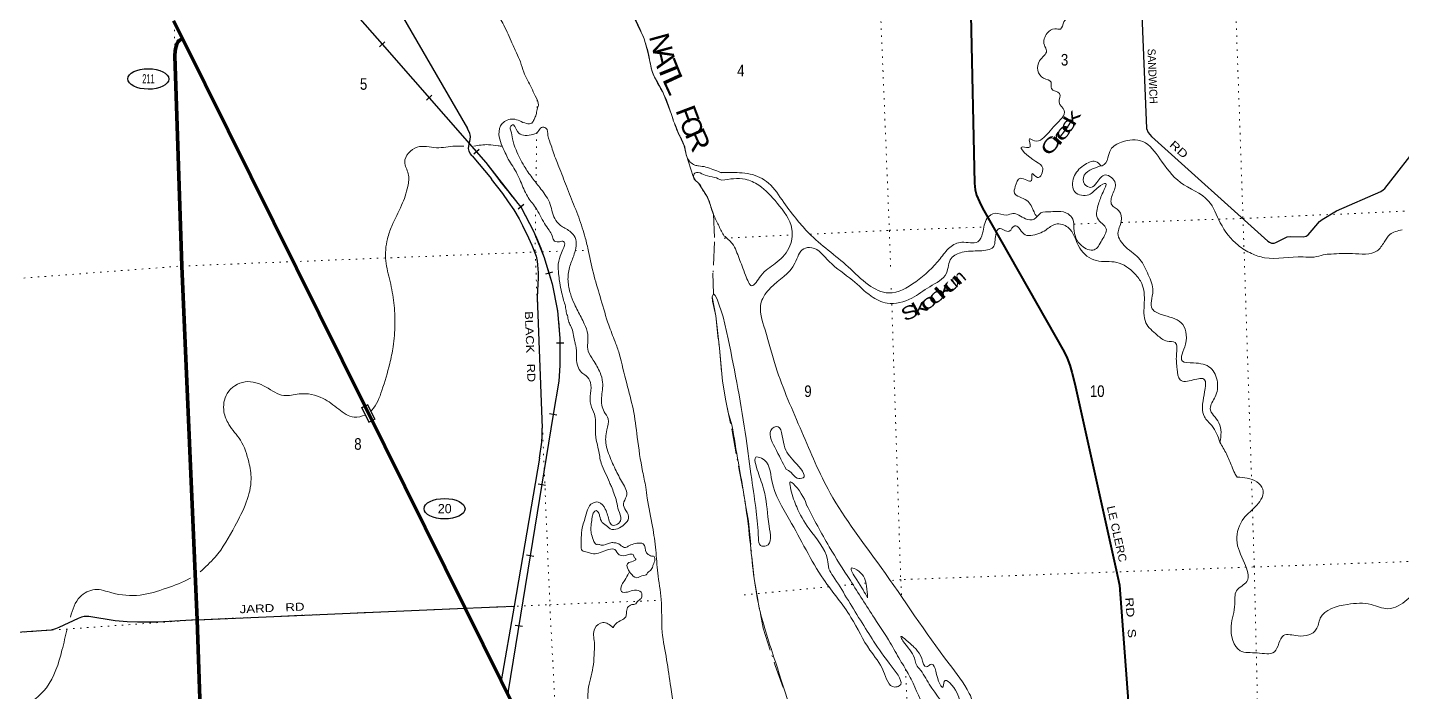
# Model space of a CAD drawing. Header units: feet. Extents: x 733631 to 986127, y 195788 to 388968.
# Drawn here: x 909531 to 930254, y 304603 to 314616 of the extents above; entities that cross this region are included whole.
import ezdxf
from ezdxf.enums import TextEntityAlignment as Align

# ---------------------------------------------------------------- set-up
doc = ezdxf.new("R2010")
doc.units = ezdxf.units.FT
doc.header["$LTSCALE"] = 70
doc.linetypes.add('DOT_DASHED', pattern=[7.7, 5, -1.2, 0.3, -1.2])
doc.linetypes.add('DOTTED', pattern=[1.5, 0.3, -1.2])
for name, color, linetype, lineweight in [('17', 7, 'Continuous', 25), ('23', 7, 'Continuous', 70), ('26', 7, 'Continuous', 40), ('29', 7, 'Continuous', 25), ('34', 7, 'Continuous', 25), ('39', 7, 'Continuous', 13), ('44', 7, 'DOT_DASHED', 13), ('59', 7, 'Continuous', 13), ('7', 7, 'DOTTED', 13)]:
    doc.layers.add(name, color=color, linetype=linetype, lineweight=lineweight)
for name, color, linetype in [('27', 7, 'Continuous'), ('30', 7, 'Continuous'), ('41', 7, 'Continuous')]:
    doc.layers.add(name, color=color, linetype=linetype)

msp = doc.modelspace()

# ---------------------------------------------------------------- linework, layer by layer
at = {"layer": '17'}
for centre in [(911352.91, 313840.32), (915820.79, 307359.27)]:
    msp.add_ellipse(centre, major_axis=(309.24, -1), ratio=0.500121, dxfattribs=at)
at = {"layer": '23'}
msp.add_line((911868.26, 314448.94), (911734.87, 314717.65), dxfattribs=at)
for points in [[(912091.52, 305684.49), (911860.99, 311019.37), (911752.87, 314189.96), (911756.65, 314262.62), (911767.15, 314316.63), (911789.63, 314379.63), (911800.12, 314399.13), (911815.11, 314415.64), (911868.26, 314448.94)], [(916131.71, 305860.34), (914618.16, 308909.35), (911868.26, 314448.94)], [(912557.6, 294135.54), (912272.06, 300330.1), (912091.52, 305684.49)], [(920592.47, 298030), (918990.85, 300176.86), (918920.79, 300281.08), (918769.57, 300546.43), (917311.33, 303484.02), (916675.53, 304764.82), (916131.71, 305860.34)]]:
    msp.add_lwpolyline(points, dxfattribs=at)
at = {"layer": '26'}
msp.add_lwpolyline([(923759.62, 314802.22), (923812.06, 312271.18), (923825.41, 312169.76), (923846.64, 312086.93), (923889.09, 311989.24), (923935.01, 311892.3), (925164.63, 309725.02), (925210.39, 309628.57), (925249.87, 309522.44), (925282.56, 309418.31), (925326.26, 309242.67), (925953.19, 306439.01), (926003.28, 306208.65), (926472.3, 299882.36)], dxfattribs=at)
at = {"layer": '29'}
for p, q in [((914443.73, 316063.33), (916166.79, 313091.14)), ((917216.81, 310550.57), (917292.8, 308575.13)), ((912091.52, 305684.49), (911494.6, 305648.43)), ((909887, 305528.5), (907190.51, 305338.18))]:
    msp.add_line(p, q, dxfattribs=at)
for points in [[(926262.84, 316645.34), (926407.66, 313093.94), (926434.16, 313030.81), (926486.03, 312972.19), (928240.48, 311392.25), (928261.04, 311377.56), (928293.22, 311366.07), (928332.28, 311363.77), (928360.62, 311373.11), (928532.2, 311458.04), (928572.61, 311466.76), (928771.16, 311456.98), (928814.85, 311467.24), (928847.03, 311487.93), (928905.84, 311561.5), (929019.37, 311690.28), (929058.2, 311721.21), (929272.65, 311849.26), (929943.15, 312143.26), (929975.33, 312166.26), (930000.86, 312190.58), (930184.37, 312420.19), (930381.16, 312668.51)], [(916236.26, 312680.9), (916209.56, 312713.61), (916191.84, 312750.17), (916184.09, 312790.06), (916185.2, 312827.73), (916207.34, 312925.24), (916210.67, 312974), (916208.46, 312996.16), (916202.91, 313018.32), (916166.79, 313091.14)], [(916236.26, 312680.9), (916528.27, 312333.13), (916526.35, 312329.04)], [(916526.35, 312329.04), (916693.52, 312110.83), (916782.12, 311988.95), (916864.07, 311867.07), (916946.02, 311729.67), (916999.18, 311629.95), (917087.77, 311446.01), (917138.55, 311333.25)], [(917138.55, 311333.25), (917200.73, 311169.01), (917218.45, 311091.45), (917225.1, 311036.04), (917233.96, 310914.16), (917233.96, 310838.81), (917216.81, 310550.57)], [(917255.55, 308123.92), (917287.12, 308363.46), (917293.76, 308456.54), (917292.8, 308575.13)], [(917255.55, 308123.92), (916871.94, 305889.88), (916675.53, 304764.82)], [(912091.52, 305684.49), (916131.71, 305860.34), (916873.67, 305890.77)], [(911494.6, 305648.43), (911191.74, 305646.57), (911034.48, 305655.43), (910855.08, 305670.94), (910456.4, 305732.99), (910423.17, 305735.21), (910385.52, 305732.99), (910347.87, 305724.13), (910296.93, 305706.4), (910004.56, 305566.79), (909953.62, 305546.84), (909887, 305528.5)]]:
    msp.add_lwpolyline(points, dxfattribs=at)
at = {"layer": '34'}
for p, q in [((914921.49, 314399.74), (914838.32, 314326.82)), ((915630.31, 313595.24), (915547.14, 313522.32)), ((916344.15, 312777.09), (916260.98, 312704.17)), ((917015.43, 311944.63), (916930.2, 311874.13)), ((917447.9, 310928.37), (917341.87, 310896.9)), ((917619.12, 309857.34), (917508.51, 309857.45)), ((917515.14, 308770.35), (917405.98, 308788.18)), ((917344.81, 307711.75), (917235.64, 307729.59)), ((917167.13, 306640.59), (917057.97, 306658.43)), ((916996.79, 305582), (916887.63, 305599.83))]:
    msp.add_line(p, q, dxfattribs=at)
at = {"layer": '34', "lineweight": 13}
for points in [[(911262.65, 318491.78), (916442.85, 312583.36), (916440.83, 312583.31)], [(917544.47, 309281.57), (916779.97, 304603.04), (916779.38, 304625.24)]]:
    msp.add_lwpolyline(points, dxfattribs=at)
at = {"layer": '34'}
msp.add_lwpolyline([(913458.5, 315985.57), (914881.16, 314362.91), (916303.82, 312740.26), (916440.47, 312584.4), (916440.83, 312583.31), (916442.32, 312582.25), (916927.81, 311960.8), (916978.05, 311900.07), (917169.9, 311532.89), (917325.51, 311148.87), (917395.88, 310911.79), (917443.4, 310751.65), (917522.47, 310344.91), (917561.98, 309932.46), (917561.58, 309518.1), (917543.38, 309281.7), (917461.08, 308778.07), (917113.06, 306648.31), (916780.76, 304614.7), (916778.87, 304603.07), (916775.42, 304561.91)], dxfattribs=at)
at = {"layer": '34', "lineweight": 13}
for centre, radius, start, end in [((928952.37, 321855.44), 15571.11, 216.54592, 219.74036), ((913271.13, 309729.5), 4296.76, 354.01613, 30.35169)]:
    msp.add_arc(centre, radius, start, end, dxfattribs=at)
at = {"layer": '39'}
for points in [[(919875.46, 310600.69), (919857.77, 310554.84), (919864.82, 310488.27), (919911.53, 310266.96), (919966.14, 309778.51), (920013.01, 309281.7), (920061.54, 308988.8), (920099.16, 308812.57), (920156.1, 308622.3)], [(920099.61, 309922.33), (920023.19, 310254.89), (919935.39, 310520.12), (919902.12, 310575.01), (919875.46, 310600.69)]]:
    msp.add_lwpolyline(points, dxfattribs=at)
for points in [[(927775.02, 307836.79), (928069.96, 307763.36), (928164.49, 307652.56), (928073.18, 307414.19), (927874.72, 307215.39), (927769.57, 306889.57), (927886.11, 306539.5), (927922.15, 306262.5), (927765.29, 306122.11), (927740.9, 305921.11), (927684.59, 305589.44), (927820.4, 305218.03), (928076.91, 305185.26), (928336.98, 305203.12), (928476.52, 305447.71), (928693.28, 305441.4), (928969.51, 305540.77), (929030.01, 305707.06), (929438.28, 305917.41), (929796.52, 305913.49), (930050.41, 305852.33), (930337.05, 305986.49), (930516.34, 306204.62), (930652.82, 306348.11), (930892.7, 306365.06), (931231.3, 306471.3), (931364.51, 306477.34), (931414.02, 306661.31), (931553.8, 307023.02), (931815.19, 307420.54), (932003.75, 307574.48), (932501.44, 307532.46), (932997.38, 307363.16), (933271.66, 307339.27), (933695.56, 307520.05), (934481.34, 308355.29), (934935.33, 308906.93), (935214.14, 309482.93), (935495.01, 310505.24), (935631.05, 311185.8), (935435.76, 312061.31), (935411.92, 312296.46), (935664.66, 312461.39), (936057.29, 312701.32), (936274.4, 312810.11), (936505.25, 313008.37), (936867.58, 313166.16), (937160.86, 313532.82), (937252.99, 314160.91), (937255.14, 314889.91), (937284.29, 315482.83), (937280.74, 316367.04), (937361.64, 317220.77), (937726.73, 317810.77), (938314.32, 318320.02), (939054.67, 318767.55), (939788.31, 319065.36), (940040.37, 319325.16), (940080.64, 319654.08), (939651.87, 320018.25), (939141.02, 320568.48), (938834.99, 321352.14), (938638.15, 321811.64), (938520.82, 322543.29), (938444.12, 323149.58), (938263.26, 323409.91), (937913.15, 323616.12)], [(913560.44, 318140.72), (913647.57, 318054.15), (913774.02, 317932.27), (913955.23, 317801.74), (914222.93, 317608.86), (914452.92, 317390.75), (914686.25, 317198.98), (914710.53, 317197.6), (914758.08, 317156.44), (914831.19, 317065.46), (914943.18, 316955.32), (915129.07, 316800.67), (915222.85, 316692.06), (915343.72, 316551.84), (915464.49, 316415.67), (915535.04, 316344.82), (915706.55, 316123.13), (915791.99, 316024.4), (915936.51, 315830.27), (916057.87, 315671.89), (916164.13, 315549.47), (916269.44, 315386.62), (916363.76, 315257.82), (916562.28, 314931.81), (916585.93, 314877.9), (916698.15, 314682.91), (916824.58, 314409.52), (916908.07, 314231.96), (916966.16, 314098.16), (917014.74, 313941.88), (917074.48, 313822.27), (917189.79, 313586.96), (917235.93, 313446.79), (917212.05, 313357.27), (917206.96, 313320.77), (917182.54, 313251.44), (917171.02, 313228.92), (917138.1, 313175.52), (917057.48, 313169.34), (916857.8, 313234.74), (916691.88, 313169.73), (916641.77, 313002.76), (916737.98, 312726.55), (916782.99, 312628.76), (916850.42, 312523.49), (916967.55, 312296.31), (917070.43, 312072.8), (917192.11, 311902.31), (917329.79, 311661.54), (917397.17, 311558.29), (917443.77, 311476.7), (917467.79, 311408.66), (917541.21, 311382.33), (917603.56, 311392.06), (917624.07, 311380.49), (917606.83, 311268.93), (917565.05, 311168.84), (917532.96, 311008.4), (917546.69, 310871.4), (917557.61, 310764.63), (917587.55, 310626.04), (917617.11, 310501.58), (917643.74, 310411.39), (917658.1, 310326.93), (917678.25, 310252.72), (917696.49, 310174.42), (917730.71, 310102.61), (917782.71, 309893.91), (917796.48, 309831.65), (917807.92, 309781.45), (917812.04, 309626.02), (917888.37, 309413.92), (917956.37, 309363.21), (918021.67, 309261.92), (918024, 309098.36), (918026.48, 308928.74), (918080.8, 308784.74), (918098.54, 308573.11), (918109.31, 308395.63), (918143.55, 308247.05), (918183.22, 308046.1), (918245.72, 307898.28), (918308.01, 307758.53), (918338.04, 307692.67), (918374.98, 307594.66), (918416.81, 307464.47), (918444.46, 307335.92), (918480.4, 307199.52), (918431.82, 307127.52), (918351.4, 307113.27), (918303.37, 307172.59)], [(916700.87, 317547.41), (917001.4, 317335.21), (917205.62, 317174.99), (917322.49, 317109.41), (917545.41, 316929.48), (917674.08, 316799.58), (917796.55, 316675.57), (917814.5, 316455.86), (918048.15, 316023.72), (918191.3, 315805.31), (918232.17, 315711.46), (918368.53, 315444.39), (918553.05, 315037.2), (918798.99, 314522.56), (918900.47, 314200.03), (918957.9, 313938.95), (919123.96, 313618.13), (919254.29, 313274.15), (919356.39, 313004.15), (919444.23, 312814.58), (919478.69, 312657.93), (919596.9, 312541.89), (919653.79, 312529.26), (919761.3, 312511.91), (919869.35, 312474.38), (919983.61, 312430.96), (919997.77, 312424.98)], [(924545.96, 316519.83), (924569.38, 316440.08), (924624.97, 316380.01), (924678.87, 316434.95), (924729.38, 316273.7), (924667.89, 316167.93), (924796.34, 316107.13), (924721.21, 315950.27), (924849.85, 315885.44), (924926.7, 315723.36), (925075.01, 315629.14), (925240.29, 315559.92), (925230.96, 315422.19), (925351.54, 315397.38), (925466.87, 315356.18), (925568.69, 315342.63), (925638.17, 315166.08), (925526.95, 315124.69), (925502.87, 314958.03), (925352.67, 314805.83), (925163.72, 314700.33), (925110.4, 314592.92), (925027.35, 314595.21), (924909.26, 314529.27), (924867.63, 314349.7), (924902.21, 314264.45), (924794.39, 314114.17), (924853.95, 313852.37), (924968.26, 313790.93), (924973.08, 313694.23), (925098.19, 313619.15), (925090.37, 313491.59), (925167.53, 313363.85), (925034.76, 313145.82), (924832.87, 312934.74), (924719.02, 312905.34), (924642.64, 312936.2), (924652.6, 312817.52), (924537.45, 312814.31), (924738.5, 312595.28), (924842.62, 312495.01), (924762.55, 312356.1), (924682.84, 312413.05), (924671.81, 312309.58), (924508.34, 312342.54), (924427.57, 312217.72), (924416.23, 312120.29), (924601.78, 312009.59), (924711.52, 311836.89), (924752.63, 311759.64)], [(918990.71, 306610.58), (918983.51, 306640.83), (918931.67, 306646.59), (918927.35, 306649.47), (918865.4, 306696.65), (918819.42, 306830.77), (918768.69, 306839.52), (918674.04, 306828.93), (918592.2, 306792.42), (918538.13, 306774.82), (918521.88, 306778.43), (918451.86, 306829.09), (918388.81, 306845.59), (918328.2, 306846.01), (918181.71, 306809.79), (918134.92, 306822.69), (918114.79, 306820.14), (918075.15, 306867.57), (918040.12, 306969.66), (918025.81, 307052.1), (918039.17, 307157.5), (918052.69, 307256.84), (918071.7, 307301.78), (918107.28, 307331.01), (918138.2, 307307.59), (918159.88, 307251.6), (918200.91, 307151.69), (918281.35, 307089.19), (918318.54, 307057.85), (918431.67, 307056.82), (918532.9, 307124.15), (918597.15, 307214.74), (918557.6, 307334.89), (918518.59, 307434.86), (918564.08, 307547.17), (918506.24, 307747.63), (918395.66, 307956.8), (918296.49, 308192.53), (918258.74, 308320.81), (918268.89, 308547.33), (918290.68, 308715.57), (918229.3, 308821), (918189.42, 309030.03), (918205.29, 309268.82), (918167.18, 309411.23), (918063.18, 309600.37), (917988.89, 309735.76), (917982.19, 309988.09), (917929.46, 310148.29), (917831.36, 310343.65), (917780.14, 310447.33), (917719.44, 310603.28), (917684.02, 310796.27), (917704.95, 310996.81), (917768.97, 311172.23), (917800.17, 311290.22), (917800.72, 311421.54), (917741.64, 311516.93), (917599.74, 311612.15), (917498.27, 311706.41), (917415.08, 311948.63), (917275.65, 312179.25), (917141.81, 312351.44), (917022.04, 312526.03), (916900.4, 312771.26), (916845.44, 312939.48), (916820.02, 313060.01), (916810.61, 313110.26), (916822.29, 313126.73), (916843.9, 313149.53), (916921.37, 313046.54), (917009.66, 312992.33), (917126.67, 312997.45), (917228.49, 313042.58), (917283.29, 313108.68), (917350.22, 313098.33), (917381.42, 312988.06), (917429.9, 312835.82), (917463.07, 312727.62), (917547.47, 312515.74), (917658.29, 312221.74), (917783.66, 311911.96), (917899.16, 311593.84), (917943.49, 311445.53), (917993.42, 311238.79), (918078.02, 310867.33), (918180.3, 310514.52), (918297.56, 310129.79), (918393.13, 309877.8), (918456.38, 309701.71)], [(930262.82, 311565.53), (930077.13, 311492.93), (929993.74, 311380.12), (929885.01, 311247.97), (929512.82, 311206.85), (929195.55, 311200.52), (929074.85, 311186.96), (928938.91, 311154.54), (928768.87, 311156.92), (928186.89, 311144.63), (927991.54, 311208.45), (927789.15, 311332.52), (927521.43, 311671.69), (927343.32, 311998.78), (926920.68, 312280.44), (926609.57, 312637.83), (926354.04, 312894.77), (926032.72, 312888.26), (925868.4, 312775.8), (925826.08, 312650.72), (925740.97, 312531.76), (925716.85, 312528.65)], [(916112.82, 312825.77), (915983.92, 312827.72), (915697.73, 312803.96), (915406.71, 312810.37), (915220.75, 312587.27), (915273.91, 312410.92), (915266.89, 312218.83), (915173.42, 311935.56), (915026.2, 311622.58), (914960.6, 311430.95), (914935.13, 311096.97), (914999.9, 310787.6), (915056.91, 310465.91), (915073.62, 310141.13), (915046.24, 309803.05), (914994.46, 309547.15), (914875.95, 309142.01), (914722.24, 308845.02), (914712.34, 308835.3)], [(916697.01, 312824.44), (916628.11, 312832.71), (916482.25, 312849.04), (916263.42, 312827.04)], [(919985.92, 312429.99), (920271.33, 312425.38), (920428.46, 312406.89), (920708.99, 312268.97), (920937.97, 311976.5), (921145.57, 311707.29), (921314.94, 311515.09), (921910.68, 311007.07), (922215.46, 310736.21), (922518.97, 310612.69), (922927.22, 310782.66), (923294.36, 311128.45), (923443.56, 311300.79), (923623.82, 311377.62), (923862.18, 311384.41), (923936.7, 311512.97), (924006.3, 311740.26), (924125.91, 311816.36), (924297.25, 311787.79), (924393.13, 311812.33), (924581.21, 311732.03), (924715.02, 311725.99), (924813.54, 311819.31), (924964.31, 311838.27), (925079.35, 311843.49), (925226.98, 311803.75), (925295.58, 311726.1), (925312.79, 311583.53), (925428.76, 311326.31), (925618.05, 311262.21), (925736.07, 311410.93), (925800.41, 311581.44), (925669.17, 311739.03), (925684.78, 311953.76), (925752.65, 312134.53), (925794.67, 312265.66), (925684.15, 312210.16), (925538.19, 312094.5), (925329.82, 312135.52), (925312.73, 312356.85), (925459.62, 312535.14), (925640.78, 312593.84), (925721.76, 312529.28)], [(925716.85, 312528.65), (925591.7, 312482.58), (925468.96, 312388.17), (925473.56, 312255.12), (925571.12, 312205.03), (925658.54, 312277.65), (925788.35, 312392.57), (925938.17, 312268.13), (925897.85, 312102.76), (925885.69, 311940.67), (925991.22, 311852.59), (926027.5, 311692.7), (925977.89, 311510.75), (926095.29, 311306.09), (926308.97, 311117.92), (926435.74, 310887.44), (926504.69, 310640.2), (926495.82, 310371.25), (926635.56, 310286.74), (926930.9, 310164.87), (926995.59, 309840.71), (926949.59, 309586.23), (927116.9, 309557.48), (927373.5, 309482.31), (927477.27, 309266.94), (927443.7, 309047.35), (927369.47, 308872.35), (927501.7, 308654.23), (927516.24, 308362.12)], [(920002.63, 312311.51), (919892.7, 312355.82), (919754.48, 312388.51), (919646.38, 312428.06), (919596.13, 312418.65), (919575.96, 312358.8)], [(919575.96, 312358.8), (919588.45, 312327.54), (919652.58, 312270.66), (919711.83, 312169.21), (919785.47, 312058.05), (919853.4, 311857.84), (919924.35, 311696.11), (919999.12, 311542.55), (920037.77, 311471.41)], [(920002.63, 312311.51), (920356.11, 312327.66), (920560.94, 312237.37), (920838.23, 311969.23), (921059.04, 311576.16), (921014.75, 311287.43), (920809.72, 311058.04), (920590.47, 310870.4), (920456.31, 310720.95), (920361.3, 310882.21), (920263.8, 311134.21), (920159.62, 311357.64), (920035.19, 311476.15)], [(927516.24, 308362.12), (927392.49, 308612.93), (927280.62, 308747.17), (927251.8, 308879.12), (927260.62, 308986.54), (927291.76, 309173.71), (927285.24, 309304.66), (927111.46, 309300.81), (926915.19, 309301.99), (926868.62, 309465.44), (926860.11, 309677.06), (926838.57, 309865.88), (926720.2, 309886.76), (926567.95, 309978.78), (926398.88, 310164.94), (926375.57, 310470.79), (926337.21, 310753.74), (926230.69, 310902.36), (925959.18, 311073.77), (925652.41, 311100.23), (925402.21, 311290.78), (925220.76, 311603.58), (925040.44, 311649.91), (924889.04, 311562.27), (924784.48, 311509.06), (924556.21, 311502.74), (924480.75, 311596.23), (924420.62, 311625.8), (924337.74, 311543.3), (924184.06, 311582.76), (924134.18, 311487.61), (924096.78, 311304.2), (923897.26, 311248.7), (923627.3, 311226.35), (923463.99, 311134.13), (923390.05, 310912.71), (923139.32, 310707.49), (922868.71, 310535.69), (922496.31, 310458.21), (922256.37, 310564.42), (921973.28, 310805.98), (921623.5, 311086.91), (921358.27, 311294.95), (921239.69, 311279.47), (921106.81, 311063.45), (920739.06, 310689.37), (920598.12, 310472.98), (920655.21, 310057.62), (920818.61, 309497.67), (921209.14, 308519.97), (921637.43, 307596.49), (922405.43, 306472.39), (923430.36, 305022.75), (923735.89, 304574.25), (923832.68, 304295.97), (923874.71, 304142.4), (923991.52, 303990.21), (924184.19, 303736.48), (924621.84, 303071.87), (924977.92, 302298.56), (925045.57, 302077.51)], [(920099.61, 309922.33), (920370.71, 308417.29), (920453.67, 307807.25), (920522.54, 307317.71), (920554.8, 306913.33), (920586.56, 306803.72), (920671.73, 306799.51), (920715.62, 307096.3), (920650.68, 307588.03), (920561.57, 307874.74), (920515.7, 308024.09), (920516.24, 308135.17), (920599.79, 308122.81), (920756.3, 307782.63), (921024.35, 307193.1), (921538.32, 306295.72), (921951.28, 305720.85), (922236.81, 305227.01), (922442.88, 304907.25), (922610.42, 304670.54), (922680.36, 304687.85), (922571.16, 304971.63), (922292.76, 305362.81), (921885.98, 306016.71), (921681.63, 306342.61), (921619.5, 306452.86), (921596.44, 306591.13), (921318.47, 307055.02), (921132.08, 307385.77), (921046.29, 307646.38), (921030.78, 307754.7), (921227.4, 307543.55), (921287.09, 307400.88)], [(918456.38, 309701.71), (918569.46, 309246.17), (918664.42, 308864.88), (918728.26, 308438.33), (918808.65, 307921.31), (918855.28, 307686.2), (918877.95, 307517.12), (918957.99, 307088.98), (919007.74, 306736.79), (919037.15, 306390.12), (919088.13, 305991.51), (919105.24, 305499.07), (919170.83, 305082.66), (919232.39, 304666.15), (919313.52, 304120.87), (919362.29, 303653.52), (919421.29, 303257.13), (919469.59, 302959.45), (919527.66, 302674.15), (919640.87, 302366.07), (919770.48, 302125.08), (919902.68, 301938.71), (920032.27, 301774.49), (920112.13, 301657.43), (920178.22, 301602.62), (920258.87, 301532.04), (920303.29, 301456.46), (920356.75, 301344.75), (920389.44, 301254.72), (920420.41, 301229.28), (920461.2, 301209.28)], [(914627.91, 308770.32), (914456.37, 308741), (914224.97, 308860.1), (913988.35, 309023.5), (913627.04, 309090.66), (913399.44, 309066.44), (913129.42, 309194.61), (912816.28, 309273.16), (912542.24, 309096.19), (912494.98, 308822.23), (912568.75, 308630.27), (912742.71, 308392.48), (912868.62, 308062.52), (912903.69, 307806.9), (912830.15, 307457.5), (912659.95, 307097.46), (912359.37, 306626.88), (912134.67, 306406.51)], [(925563.78, 294671.58), (925515.19, 294912.74), (925482.7, 295002.18), (925211.72, 295818.9), (924898.99, 296866.83), (924657.9, 297396.94), (924411.42, 297586.5), (924242.73, 297797.61), (923959.28, 298281.5), (923783.66, 298589.71), (923144.36, 299841.05), (923098.15, 299933.51), (922452.68, 301203.35), (922384.43, 301367.1), (922066.01, 302029.37), (921661.84, 302798.16), (921302.83, 303589.5), (920811.34, 305051.24), (920568.7, 305862), (920426.83, 306883.29), (920341.27, 307545.72), (920253.43, 308050.55), (920156.1, 308622.3)], [(920974.16, 307953.76), (920802.08, 308285.44), (920763.72, 308568.4), (920822.86, 308599.35), (920942.06, 308318.05), (921106.46, 308063.03), (921227.59, 307824.21), (921140.7, 307822.29), (921047.58, 307904.88), (920968.08, 307957.81)], [(927516.24, 308362.12), (927614.07, 308184.84), (927696.15, 307998.77), (927739.61, 307897.77), (927775.02, 307836.79)], [(918303.37, 307172.59), (918246.07, 307352.88), (918140.23, 307459.15), (918055.78, 307444.78), (917938.82, 307209.37), (917907.19, 307107.53), (917884.87, 306959.47), (917880.7, 306811.9), (917899.05, 306729.57), (917970.44, 306703.18), (918041.68, 306682.85), (918254.56, 306728.91), (918387.45, 306744.56), (918456.2, 306665.58), (918579.48, 306662.79), (918617.62, 306671.89), (918672.49, 306659.2), (918679.35, 306629.09), (918707.03, 306597.61), (918640.8, 306559.38), (918578.86, 306529.91), (918622.06, 306394.5), (918717.88, 306319.02), (918828.04, 306354.27), (918862.19, 306361.24), (918869.99, 306371.54), (918895.32, 306406.56), (918925.01, 306429.57), (918961.7, 306493.16), (918967.27, 306511.49), (918993.59, 306594.73), (918990.71, 306610.58)], [(921283.23, 307410.1), (921623.14, 306786.17), (921941.87, 306275.68), (922305.99, 305706.66), (922542.82, 305337.82), (922691.28, 305078.04), (922764, 304958.17), (922886.64, 304729.53), (923130.5, 304260.05), (923272.54, 304088.81), (923352.32, 303949.08), (923561.93, 303679.96), (923857.88, 303261.3), (924024.8, 302955.92), (924115.09, 302889.35), (924180.47, 302835.78), (924212.63, 302758.5), (924219.95, 302611.43), (924410.25, 302202.12), (924482.87, 302084.27), (924528.26, 302025.75), (924655.44, 302112.29), (924712.69, 301896.83), (924686.33, 301816.88), (924753.34, 301811.85), (924942.07, 301880.99), (925032.53, 302014.32), (925045.57, 302077.51)], [(911989.74, 306313.01), (911984.02, 306309.87), (911626.42, 306160.99), (911229.24, 306057.52), (910804.2, 306090.67), (910546.36, 306140.38), (910325.05, 306031.48), (910177.91, 305726.43)], [(918600.8, 306392.67), (918539.1, 306281.95), (918496.57, 306210.12), (918489.11, 306110.94), (918582.22, 306103.31), (918688.55, 306130.38), (918784.28, 306100.6), (918786.74, 306007.74), (918727.53, 305955.67), (918706.08, 305926.82), (918645.85, 305913.1), (918582.38, 305868.99), (918564.34, 305787.71), (918553.73, 305730.87), (918408.96, 305630.06), (918375.66, 305586.97)], [(922201.54, 306016.9), (922038.35, 306288.13), (921958.68, 306466.24), (922068.26, 306418.71), (922186.76, 306191.9), (922201.5, 306016.96)], [(910129.7, 305547.06), (910051.59, 305224.28), (909816.1, 304660.49), (909422.43, 304349.05), (909089.69, 304176.59), (908891.41, 303961.24), (908681.16, 303588.01), (908528.3, 303335.48), (908414.55, 303207.22), (908172.74, 303109.89), (907922.13, 303115.36), (907329.76, 303212.75), (906946.13, 303283.36), (906822.57, 303373), (906671.83, 303344.76), (906620.47, 303368.89)], [(918361.38, 305570.45), (918208.6, 305644.94), (918085.82, 305552.8), (918081.25, 305344.61), (918079, 305201.13), (918065.93, 305008.88), (918032.08, 304838.3), (917994.14, 304669.62), (917983.82, 304525.93), (917988.09, 304441.2), (917991.07, 304404.92), (918022.79, 304351.22), (918065.66, 304334.18), (918139.61, 304287.66), (918127.57, 304208.56), (918093.48, 304199.57), (918066.09, 304089.76), (917991.16, 304021.11), (917914.71, 303857.48), (917850.39, 303845.67), (917752.83, 303792.58), (917657.18, 303743.57), (917563.71, 303688.57), (917442.28, 303697.47), (917297.85, 303629.88)], [(918375.73, 305587.07), (918372.43, 305582.09), (918371.01, 305577.83), (918367.35, 305571.81), (918363.68, 305569.45), (918361.38, 305570.45)], [(923489.55, 304240), (923132.16, 304714.42), (922980.87, 304949.85), (922928.62, 305024.2), (922908.46, 305104.05), (922733.46, 305368.69), (922702.19, 305427.84), (922868.26, 305302.12), (922932.01, 305240.4), (923017.75, 305102.96), (923090.77, 304977.05), (923147.9, 305007.91), (923273.46, 304761.22), (923336.9, 304665.17), (923356.81, 304752.89), (923547.18, 304585.87), (923642.17, 304343.85), (923674.13, 304270.6), (923611.77, 304263.73), (923489.55, 304240)]]:
    msp.add_spline(points, degree=3, dxfattribs=at)
at = {"layer": '44'}
for points in [[(918633.37, 314868.73), (918829.83, 314444.2), (918888.02, 314245.3), (918949.09, 313967.42), (918989.63, 313865.52), (919032.47, 313789.75), (919108.12, 313655.42), (919346.1, 313031.35), (919436.89, 312832.26), (919465.27, 312702.79), (919576.18, 312357.48), (919604.6, 312310.27), (919652.61, 312270.61), (919772.87, 312080.22), (919808.92, 312000.16), (919878.3, 311799.36), (919894.05, 311381.91), (919869.86, 310913.91), (919875.46, 310600.69), (919857.77, 310554.84), (919911.53, 310266.96), (919966.14, 309778.51), (920013.01, 309281.7), (920061.54, 308988.8), (920158.81, 308533.15)], [(920158.81, 308533.15), (920407.81, 307170.24), (920488.9, 306303.72), (920626.88, 305558.75), (920808.93, 304993.32), (921169.58, 304021.79), (921464.02, 303212.93), (921784.4, 302582.83), (922244.22, 301692.29), (922455.77, 301186.68), (922598.77, 300936.49), (923037.97, 300055.15), (923697.03, 298749.31), (924284.29, 297724.99), (924454.59, 297538.56), (924586.88, 297473.62), (924733.87, 297310.4), (924833.52, 297080.55), (925052.23, 296379.44), (925208.01, 295857.29), (925378.06, 295289.32), (925516.76, 294915.81), (925563.85, 294671.57)]]:
    msp.add_lwpolyline(points, dxfattribs=at)
at = {"layer": '59'}
for points in [[(914664.51, 308932.1), (914775.6, 308708.14), (914681.53, 308661.48), (914570.44, 308885.44)], [(914660.89, 308921.38), (914581.15, 308881.82), (914685.14, 308672.19), (914764.88, 308711.75)]]:
    msp.add_lwpolyline(points, close=True, dxfattribs=at)
at = {"layer": '7'}
for p, q in [((917217.87, 313528.57), (917216.05, 313389.66)), ((917211.37, 313032.85), (917201.44, 312274.41)), ((920038.84, 311438.8), (921064.71, 311487.94)), ((925313.49, 311651.85), (925724.76, 311665.7)), ((917790.76, 311250.71), (917988.96, 311257.66)), ((922558.91, 310685.97), (922561.08, 310619.23)), ((921616.19, 306183.91), (920264.57, 306051.85)), ((921977.14, 306219.18), (921779.73, 306199.89)), ((922177, 306238.71), (922075.99, 306228.84)), ((922772.44, 304938.93), (922967.15, 301216.78))]:
    msp.add_line(p, q, dxfattribs=at)
for points in [[(928398.04, 294791.29), (928349.46, 295929.89), (928151.57, 301328.1), (928034.54, 306483.65), (927863.65, 311745.78), (927692.16, 316694.93)], [(922331.76, 316488.73), (922530.57, 311558.16), (922548.39, 311009.77)], [(911699.11, 316051.04), (911860.99, 311019.37), (912091.52, 305684.49), (912272.06, 300330.1), (912503.29, 294968.98), (912557.6, 294135.49)], [(926029.85, 311675.97), (927864.05, 311737.72), (933065.56, 311967.83), (937928.69, 312208.81)], [(917196.47, 311894.93), (917187.76, 311229.52), (917409.73, 305912.59), (917681.9, 300530.34), (917905.41, 295231.63), (917957.43, 294357.15)], [(921335.51, 311500.91), (922530.57, 311558.16), (923960.79, 311606.31)], [(907486.28, 310687), (911860.99, 311019.37), (917187.76, 311229.52), (917596.34, 311243.87)], [(922566.68, 310447.01), (922701.76, 306289.98), (922714.74, 306041.89)], [(938240.26, 306965.18), (933291.02, 306665.77), (928018.49, 306480.9), (922701.76, 306289.98), (922546.8, 306274.84)], [(904483.46, 305206.3), (906866.95, 305313.66), (912091.52, 305684.49), (917409.73, 305912.59), (919089.46, 305977.69)]]:
    msp.add_lwpolyline(points, dxfattribs=at)

# ---------------------------------------------------------------- texts
at = {"layer": '17', "width": 0.55}
msp.add_text('211', height=140, dxfattribs=at).set_placement((911355.82, 313772.01), align=Align.CENTER)
at = {"layer": '17'}
msp.add_text('20', height=140, dxfattribs=at).set_placement((915824.24, 307290.96), align=Align.CENTER)
at = {"layer": '27'}
for s, rotation, width, p in [('LE CLERC', 282.605, 1.1, (925809.26, 307388.42)), ('RD   S', 274.24, 1.3, (926087.58, 306018.41))]:
    msp.add_text(s, height=120, rotation=rotation, dxfattribs=dict(at, width=width)).set_placement(p)
at = {"layer": '30'}
for s, rotation, width, p in [('SANDWICH', 272.335, 0.95, (926440.33, 313879.36)), ('RD', 317.996, 1.3, (926856.82, 312732.48))]:
    msp.add_text(s, height=120, rotation=rotation, dxfattribs=dict(at, width=width)).set_placement(p, align=Align.CENTER)
for s, rotation, width, p in [('BLACK   RD', 272.203, 1.2, (917031.71, 310335.49)), ('JARD   RD', 2.492, 1.25, (912731.98, 305782.43))]:
    msp.add_text(s, height=120, rotation=rotation, dxfattribs=dict(at, width=width)).set_placement(p)
at = {"layer": '41'}
for s, rotation, width, p in [('k', 60.127, 1.65, (925370.42, 313209.3)), ('e', 52.007, 1.75, (925218.49, 312981)), ('e', 57.099, 1.6, (925297.99, 313092.64)), ('C', 51.147, 1.55, (925037.11, 312778.55)), ('r', 50.147, 2.05, (925140.87, 312884.69)), ('u', 42.24, 2.05, (923535.91, 310686.19)), ('o', 39.719, 1.8, (923299.24, 310496.98)), ('k', 41.374, 2.1, (923419.71, 310587.88)), ('k', 29.03, 1.65, (923033.01, 310310.67)), ('o', 35.602, 1.65, (923170.34, 310400.59)), ('S', 24.345, 1.4, (922872.56, 310230.27))]:
    msp.add_text(s, height=200, rotation=rotation, dxfattribs=dict(at, width=width)).set_placement(p, align=Align.CENTER)
msp.add_text('m', height=200, rotation=40.469, dxfattribs=at).set_placement((923619.76, 310754.14), align=Align.CENTER)
at = {"layer": '44'}
for s, rotation, width, p in [('N', 285.392, 1.05, (918941.33, 314334.2)), ('A', 283.607, 1.1, (918993.48, 314126.85)), ('T', 291.834, 1.3, (919069.18, 313912.02)), ('L', 294.777, 1.35, (919160.03, 313703.72)), ('F', 290.741, 1.1, (919346.8, 313243.88)), ('O', 290.714, 0.95, (919412.86, 313062.54)), ('R', 294.183, 1.15, (919506.9, 312858.2))]:
    msp.add_text(s, height=300, rotation=rotation, dxfattribs=dict(at, width=width)).set_placement(p, align=Align.CENTER)
at = {"layer": '7', "width": 0.85}
for s, p in [('3', (925117.48, 314041.94)), ('4', (920234.94, 313878.63)), ('5', (914545.26, 313676.51)), ('9', (921247.33, 309044.03)), ('10', (925554.24, 309044.59)), ('8', (914459.12, 308248.38))]:
    msp.add_text(s, height=175, dxfattribs=at).set_placement(p)

doc.saveas('drawing.dxf')
